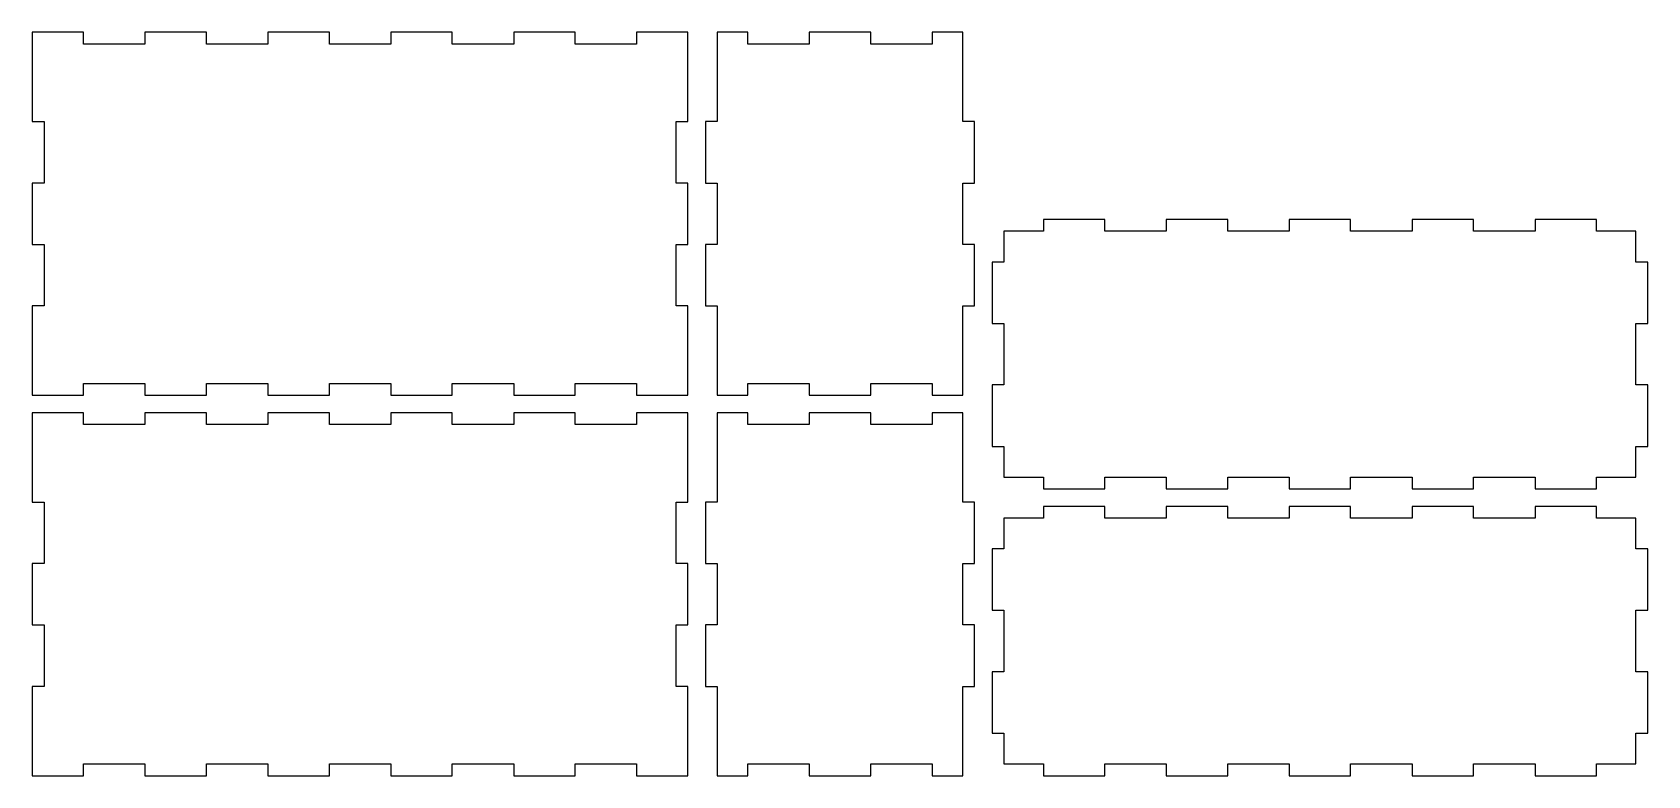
# Model space of a CAD drawing. Header units: millimetres. Extents: x 0 to 276, y 3 to 130.
import ezdxf

# ---------------------------------------------------------------- set-up
doc = ezdxf.new("R2010")
doc.units = ezdxf.units.MM

msp = doc.modelspace()

# ---------------------------------------------------------------- linework, layer by layer
at = {"layer": 'back_outsideCutPath'}
for p, q in [((0, 130), (0, 114.75)), ((8.75, 130), (0, 130)), ((8.75, 128), (8.75, 130)), ((29.75, 130), (19.25, 130)), ((19.25, 130), (19.25, 128)), ((29.75, 128), (29.75, 130)), ((50.75, 130), (40.25, 130)), ((40.25, 130), (40.25, 128)), ((50.75, 128), (50.75, 130)), ((71.75, 130), (61.25, 130)), ((61.25, 130), (61.25, 128)), ((71.75, 128), (71.75, 130)), ((92.75, 130), (82.25, 130)), ((82.25, 130), (82.25, 128)), ((92.75, 128), (92.75, 130)), ((112, 130), (103.25, 130)), ((103.25, 130), (103.25, 128)), ((112, 125.25), (112, 130)), ((19.25, 128), (8.75, 128)), ((40.25, 128), (29.75, 128)), ((61.25, 128), (50.75, 128)), ((82.25, 128), (71.75, 128)), ((103.25, 128), (92.75, 128)), ((112, 114.75), (112, 125.25)), ((0, 114.75), (2, 114.75)), ((2, 114.75), (2, 104.25)), ((110, 104.25), (110, 114.75)), ((110, 114.75), (112, 114.75)), ((2, 104.25), (0, 104.25)), ((0, 104.25), (0, 93.75)), ((112, 104.25), (110, 104.25)), ((112, 93.75), (112, 104.25)), ((0, 93.75), (2, 93.75)), ((2, 93.75), (2, 83.25)), ((110, 83.25), (110, 93.75)), ((110, 93.75), (112, 93.75)), ((2, 83.25), (0, 83.25)), ((0, 83.25), (0, 72.75)), ((112, 83.25), (110, 83.25)), ((112, 68), (112, 83.25)), ((0, 72.75), (0, 68)), ((8.75, 68), (8.75, 70)), ((8.75, 70), (19.25, 70)), ((19.25, 70), (19.25, 68)), ((29.75, 68), (29.75, 70)), ((29.75, 70), (40.25, 70)), ((40.25, 70), (40.25, 68)), ((50.75, 68), (50.75, 70)), ((50.75, 70), (61.25, 70)), ((61.25, 70), (61.25, 68)), ((71.75, 68), (71.75, 70)), ((71.75, 70), (82.25, 70)), ((82.25, 70), (82.25, 68)), ((92.75, 68), (92.75, 70)), ((92.75, 70), (103.25, 70)), ((103.25, 70), (103.25, 68)), ((0, 68), (8.75, 68)), ((19.25, 68), (29.75, 68)), ((40.25, 68), (50.75, 68)), ((61.25, 68), (71.75, 68)), ((82.25, 68), (92.75, 68)), ((103.25, 68), (112, 68))]:
    msp.add_line(p, q, dxfattribs=at)
at = {"layer": 'bottom_outsideCutPath'}
for p, q in [((183.25, 98), (172.75, 98)), ((172.75, 98), (172.75, 96)), ((183.25, 96), (183.25, 98)), ((204.25, 98), (193.75, 98)), ((193.75, 98), (193.75, 96)), ((204.25, 96), (204.25, 98)), ((225.25, 98), (214.75, 98)), ((214.75, 98), (214.75, 96)), ((225.25, 96), (225.25, 98)), ((246.25, 98), (235.75, 98)), ((235.75, 98), (235.75, 96)), ((246.25, 96), (246.25, 98)), ((267.25, 98), (256.75, 98)), ((256.75, 98), (256.75, 96)), ((267.25, 96), (267.25, 98)), ((166, 96), (166, 90.75)), ((172.75, 96), (166, 96)), ((193.75, 96), (183.25, 96)), ((214.75, 96), (204.25, 96)), ((235.75, 96), (225.25, 96)), ((256.75, 96), (246.25, 96)), ((274, 96), (267.25, 96)), ((274, 90.75), (274, 96)), ((166, 90.75), (164, 90.75)), ((164, 90.75), (164, 80.25)), ((276, 90.75), (274, 90.75)), ((276, 80.25), (276, 90.75)), ((164, 80.25), (166, 80.25)), ((166, 80.25), (166, 69.75)), ((274, 69.75), (274, 80.25)), ((274, 80.25), (276, 80.25)), ((166, 69.75), (164, 69.75)), ((164, 69.75), (164, 59.25)), ((276, 69.75), (274, 69.75)), ((276, 59.25), (276, 69.75)), ((164, 59.25), (166, 59.25)), ((166, 59.25), (166, 54)), ((274, 54), (274, 59.25)), ((274, 59.25), (276, 59.25)), ((166, 54), (172.75, 54)), ((172.75, 54), (172.75, 52)), ((183.25, 52), (183.25, 54)), ((183.25, 54), (193.75, 54)), ((193.75, 54), (193.75, 52)), ((204.25, 52), (204.25, 54)), ((204.25, 54), (214.75, 54)), ((214.75, 54), (214.75, 52)), ((225.25, 52), (225.25, 54)), ((225.25, 54), (235.75, 54)), ((235.75, 54), (235.75, 52)), ((246.25, 52), (246.25, 54)), ((246.25, 54), (256.75, 54)), ((256.75, 54), (256.75, 52)), ((267.25, 52), (267.25, 54)), ((267.25, 54), (274, 54)), ((172.75, 52), (183.25, 52)), ((193.75, 52), (204.25, 52)), ((214.75, 52), (225.25, 52)), ((235.75, 52), (246.25, 52)), ((256.75, 52), (267.25, 52))]:
    msp.add_line(p, q, dxfattribs=at)
at = {"layer": 'front_outsideCutPath'}
for p, q in [((0, 65), (0, 49.75)), ((8.75, 65), (0, 65)), ((8.75, 63), (8.75, 65)), ((29.75, 65), (19.25, 65)), ((19.25, 65), (19.25, 63)), ((29.75, 63), (29.75, 65)), ((50.75, 65), (40.25, 65)), ((40.25, 65), (40.25, 63)), ((50.75, 63), (50.75, 65)), ((71.75, 65), (61.25, 65)), ((61.25, 65), (61.25, 63)), ((71.75, 63), (71.75, 65)), ((92.75, 65), (82.25, 65)), ((82.25, 65), (82.25, 63)), ((92.75, 63), (92.75, 65)), ((112, 65), (103.25, 65)), ((103.25, 65), (103.25, 63)), ((112, 60.25), (112, 65)), ((19.25, 63), (8.75, 63)), ((40.25, 63), (29.75, 63)), ((61.25, 63), (50.75, 63)), ((82.25, 63), (71.75, 63)), ((103.25, 63), (92.75, 63)), ((112, 49.75), (112, 60.25)), ((0, 49.75), (2, 49.75)), ((2, 49.75), (2, 39.25)), ((110, 39.25), (110, 49.75)), ((110, 49.75), (112, 49.75)), ((2, 39.25), (0, 39.25)), ((0, 39.25), (0, 28.75)), ((112, 39.25), (110, 39.25)), ((112, 28.75), (112, 39.25)), ((0, 28.75), (2, 28.75)), ((2, 28.75), (2, 18.25)), ((110, 18.25), (110, 28.75)), ((110, 28.75), (112, 28.75)), ((2, 18.25), (0, 18.25)), ((0, 18.25), (0, 7.75)), ((112, 18.25), (110, 18.25)), ((112, 3), (112, 18.25)), ((0, 7.75), (0, 3)), ((0, 3), (8.75, 3)), ((8.75, 3), (8.75, 5)), ((8.75, 5), (19.25, 5)), ((19.25, 5), (19.25, 3)), ((19.25, 3), (29.75, 3)), ((29.75, 3), (29.75, 5)), ((29.75, 5), (40.25, 5)), ((40.25, 5), (40.25, 3)), ((40.25, 3), (50.75, 3)), ((50.75, 3), (50.75, 5)), ((50.75, 5), (61.25, 5)), ((61.25, 5), (61.25, 3)), ((61.25, 3), (71.75, 3)), ((71.75, 3), (71.75, 5)), ((71.75, 5), (82.25, 5)), ((82.25, 5), (82.25, 3)), ((82.25, 3), (92.75, 3)), ((92.75, 3), (92.75, 5)), ((92.75, 5), (103.25, 5)), ((103.25, 5), (103.25, 3)), ((103.25, 3), (112, 3))]:
    msp.add_line(p, q, dxfattribs=at)
at = {"layer": 'left_outsideCutPath'}
for p, q in [((117, 65), (117, 49.75)), ((122.25, 65), (117, 65)), ((122.25, 63), (122.25, 65)), ((143.25, 65), (132.75, 65)), ((132.75, 65), (132.75, 63)), ((143.25, 63), (143.25, 65)), ((159, 65), (153.75, 65)), ((153.75, 65), (153.75, 63)), ((159, 60.25), (159, 65)), ((132.75, 63), (122.25, 63)), ((153.75, 63), (143.25, 63)), ((159, 49.75), (159, 60.25)), ((117, 49.75), (115, 49.75)), ((115, 49.75), (115, 39.25)), ((161, 49.75), (159, 49.75)), ((161, 39.25), (161, 49.75)), ((115, 39.25), (117, 39.25)), ((117, 39.25), (117, 28.75)), ((159, 28.75), (159, 39.25)), ((159, 39.25), (161, 39.25)), ((117, 28.75), (115, 28.75)), ((115, 28.75), (115, 18.25)), ((161, 28.75), (159, 28.75)), ((161, 18.25), (161, 28.75)), ((115, 18.25), (117, 18.25)), ((117, 18.25), (117, 7.75)), ((159, 3), (159, 18.25)), ((159, 18.25), (161, 18.25)), ((117, 7.75), (117, 3)), ((117, 3), (122.25, 3)), ((122.25, 3), (122.25, 5)), ((122.25, 5), (132.75, 5)), ((132.75, 5), (132.75, 3)), ((132.75, 3), (143.25, 3)), ((143.25, 3), (143.25, 5)), ((143.25, 5), (153.75, 5)), ((153.75, 5), (153.75, 3)), ((153.75, 3), (159, 3))]:
    msp.add_line(p, q, dxfattribs=at)
at = {"layer": 'right_outsideCutPath'}
for p, q in [((117, 130), (117, 114.75)), ((122.25, 130), (117, 130)), ((122.25, 128), (122.25, 130)), ((143.25, 130), (132.75, 130)), ((132.75, 130), (132.75, 128)), ((143.25, 128), (143.25, 130)), ((159, 130), (153.75, 130)), ((153.75, 130), (153.75, 128)), ((159, 125.25), (159, 130)), ((132.75, 128), (122.25, 128)), ((153.75, 128), (143.25, 128)), ((159, 114.75), (159, 125.25)), ((117, 114.75), (115, 114.75)), ((115, 114.75), (115, 104.25)), ((161, 114.75), (159, 114.75)), ((161, 104.25), (161, 114.75)), ((115, 104.25), (117, 104.25)), ((117, 104.25), (117, 93.75)), ((159, 93.75), (159, 104.25)), ((159, 104.25), (161, 104.25)), ((117, 93.75), (115, 93.75)), ((115, 93.75), (115, 83.25)), ((161, 93.75), (159, 93.75)), ((161, 83.25), (161, 93.75)), ((115, 83.25), (117, 83.25)), ((117, 83.25), (117, 72.75)), ((159, 68), (159, 83.25)), ((159, 83.25), (161, 83.25)), ((117, 72.75), (117, 68)), ((122.25, 68), (122.25, 70)), ((122.25, 70), (132.75, 70)), ((132.75, 70), (132.75, 68)), ((143.25, 68), (143.25, 70)), ((143.25, 70), (153.75, 70)), ((153.75, 70), (153.75, 68)), ((117, 68), (122.25, 68)), ((132.75, 68), (143.25, 68)), ((153.75, 68), (159, 68))]:
    msp.add_line(p, q, dxfattribs=at)
at = {"layer": 'top_outsideCutPath'}
for p, q in [((166, 47), (166, 41.75)), ((172.75, 47), (166, 47)), ((183.25, 49), (172.75, 49)), ((172.75, 49), (172.75, 47)), ((183.25, 47), (183.25, 49)), ((193.75, 47), (183.25, 47)), ((204.25, 49), (193.75, 49)), ((193.75, 49), (193.75, 47)), ((204.25, 47), (204.25, 49)), ((214.75, 47), (204.25, 47)), ((225.25, 49), (214.75, 49)), ((214.75, 49), (214.75, 47)), ((225.25, 47), (225.25, 49)), ((235.75, 47), (225.25, 47)), ((246.25, 49), (235.75, 49)), ((235.75, 49), (235.75, 47)), ((246.25, 47), (246.25, 49)), ((256.75, 47), (246.25, 47)), ((267.25, 49), (256.75, 49)), ((256.75, 49), (256.75, 47)), ((267.25, 47), (267.25, 49)), ((274, 47), (267.25, 47)), ((274, 41.75), (274, 47)), ((166, 41.75), (164, 41.75)), ((164, 41.75), (164, 31.25)), ((276, 41.75), (274, 41.75)), ((276, 31.25), (276, 41.75)), ((164, 31.25), (166, 31.25)), ((166, 31.25), (166, 20.75)), ((274, 20.75), (274, 31.25)), ((274, 31.25), (276, 31.25)), ((166, 20.75), (164, 20.75)), ((164, 20.75), (164, 10.25)), ((276, 20.75), (274, 20.75)), ((276, 10.25), (276, 20.75)), ((164, 10.25), (166, 10.25)), ((166, 10.25), (166, 5)), ((274, 5), (274, 10.25)), ((274, 10.25), (276, 10.25)), ((166, 5), (172.75, 5)), ((172.75, 5), (172.75, 3)), ((172.75, 3), (183.25, 3)), ((183.25, 3), (183.25, 5)), ((183.25, 5), (193.75, 5)), ((193.75, 5), (193.75, 3)), ((193.75, 3), (204.25, 3)), ((204.25, 3), (204.25, 5)), ((204.25, 5), (214.75, 5)), ((214.75, 5), (214.75, 3)), ((214.75, 3), (225.25, 3)), ((225.25, 3), (225.25, 5)), ((225.25, 5), (235.75, 5)), ((235.75, 5), (235.75, 3)), ((235.75, 3), (246.25, 3)), ((246.25, 3), (246.25, 5)), ((246.25, 5), (256.75, 5)), ((256.75, 5), (256.75, 3)), ((256.75, 3), (267.25, 3)), ((267.25, 3), (267.25, 5)), ((267.25, 5), (274, 5))]:
    msp.add_line(p, q, dxfattribs=at)

doc.saveas('drawing.dxf')
